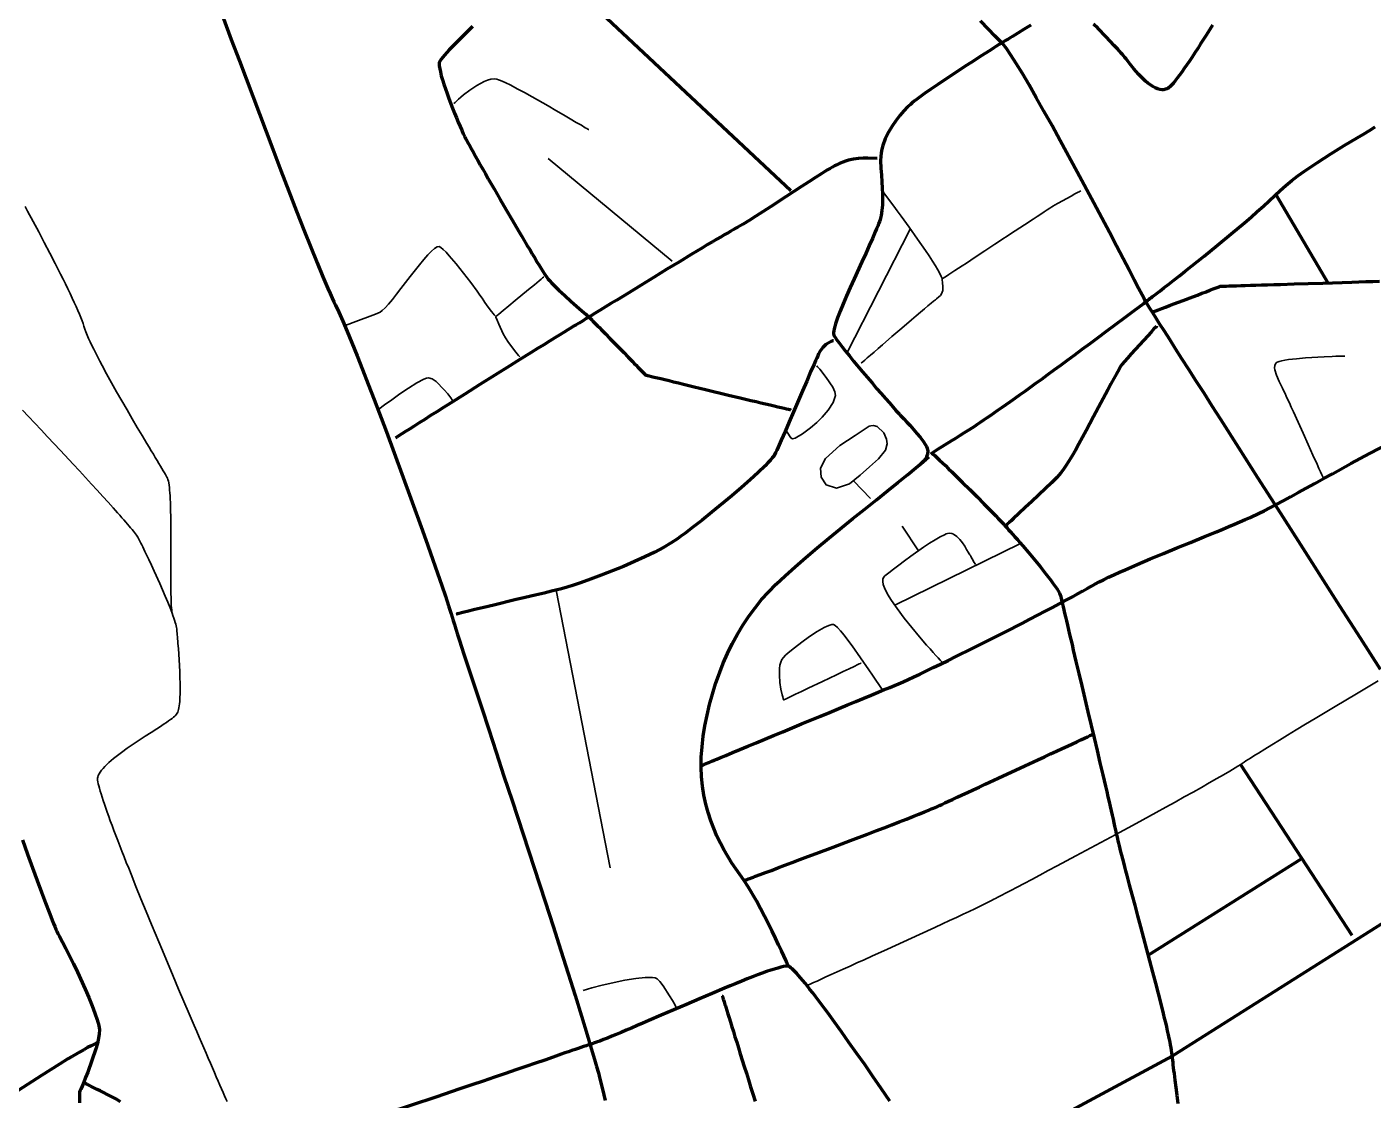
# Model space of a CAD drawing. Header units: inches. Extents: x 23 to 178, y 8 to 179.
# Drawn here: x 74.72 to 95.84, y 124.79 to 141.63 of the extents above; entities that cross this region are included whole.
import ezdxf

# ---------------------------------------------------------------- set-up
doc = ezdxf.new("R2010")
doc.units = ezdxf.units.IN
doc.header["$MEASUREMENT"] = 0
for name, color, linetype in [('Routes 2', 7, 'Continuous'), ('Routes 3', 7, 'Continuous'), ('Routes 4', 7, 'Continuous')]:
    doc.layers.add(name, color=color, linetype=linetype)

msp = doc.modelspace()

# ---------------------------------------------------------------- linework, layer by layer
at = {"layer": 'Routes 2', "color": 7, "lineweight": 106, "true_color": 0xffffff}
for points in [[(77.803, 141.76), (77.924, 141.433), (78.05, 141.095), (78.573, 139.711), (78.702, 139.375), (78.828, 139.049), (78.949, 138.738), (79.064, 138.444), (79.171, 138.173), (79.271, 137.926), (79.36, 137.709), (79.439, 137.523), (79.474, 137.444), (79.505, 137.374), (79.533, 137.314), (79.558, 137.264), (79.611, 137.151), (79.672, 137.013), (79.741, 136.852), (79.816, 136.671), (79.897, 136.47), (79.983, 136.254), (80.072, 136.024), (80.165, 135.782), (80.357, 135.275), (80.743, 134.229), (80.923, 133.729), (81.007, 133.492), (81.086, 133.269), (81.159, 133.059), (81.225, 132.867), (81.283, 132.695), (81.333, 132.544), (81.373, 132.418), (81.405, 132.314), (81.424, 132.253), (81.447, 132.181), (81.473, 132.098), (81.504, 132.004), (81.537, 131.901), (81.574, 131.788), (81.656, 131.536), (81.749, 131.252), (81.852, 130.94), (81.962, 130.604), (82.08, 130.248), (82.202, 129.876), (82.329, 129.491), (82.847, 127.906), (82.972, 127.518), (83.094, 127.14), (83.209, 126.777), (83.318, 126.433), (83.418, 126.111), (83.509, 125.816), (83.588, 125.551), (83.623, 125.431), (83.655, 125.32), (83.683, 125.218), (83.708, 125.127), (83.748, 124.966), (83.792, 124.786)], [(95.956, 131.547), (95.641, 132.039), (95.318, 132.543), (94.665, 133.563), (94.344, 134.066), (94.031, 134.556), (93.731, 135.026), (93.447, 135.47), (93.313, 135.68), (93.185, 135.881), (93.062, 136.073), (92.947, 136.253), (92.839, 136.423), (92.739, 136.58), (92.646, 136.725), (92.563, 136.855), (92.489, 136.971), (92.425, 137.072), (92.371, 137.156), (92.329, 137.223), (92.297, 137.273), (92.277, 137.304), (92.27, 137.315), (92.268, 137.319), (92.261, 137.333), (92.249, 137.356), (92.212, 137.427), (92.159, 137.53), (92.091, 137.661), (92.009, 137.818), (91.916, 137.996), (91.812, 138.194), (91.7, 138.408), (91.58, 138.634), (91.455, 138.87), (91.194, 139.357), (90.93, 139.845), (90.8, 140.08), (90.674, 140.307), (90.554, 140.521), (90.44, 140.719), (90.335, 140.898), (90.239, 141.055), (90.155, 141.187), (90.084, 141.29), (90.028, 141.362), (89.978, 141.413), (89.944, 141.448), (89.903, 141.49), (89.802, 141.594), (89.677, 141.722)], [(74.647, 128.873), (74.728, 128.649), (74.806, 128.436), (74.879, 128.236), (74.947, 128.052), (75.009, 127.885), (75.065, 127.739), (75.09, 127.673), (75.114, 127.614), (75.135, 127.561), (75.154, 127.514), (75.171, 127.474), (75.185, 127.441), (75.198, 127.415), (75.207, 127.396), (75.227, 127.359), (75.273, 127.272), (75.326, 127.169), (75.384, 127.054), (75.446, 126.929), (75.509, 126.799), (75.632, 126.53), (75.689, 126.399), (75.74, 126.273), (75.784, 126.157), (75.819, 126.052), (75.843, 125.963), (75.854, 125.892), (75.852, 125.832), (75.841, 125.762), (75.823, 125.682), (75.799, 125.595), (75.738, 125.411), (75.672, 125.23), (75.639, 125.147), (75.609, 125.073), (75.584, 125.01), (75.563, 124.962), (75.549, 124.93), (75.544, 124.917), (75.543, 124.909), (75.543, 124.878), (75.542, 124.825), (75.541, 124.751)], [(88.257, 124.777), (88.122, 124.972), (87.99, 125.163), (87.861, 125.348), (87.735, 125.526), (87.614, 125.698), (87.498, 125.861), (87.386, 126.015), (87.333, 126.089), (87.281, 126.16), (87.23, 126.228), (87.181, 126.294), (87.134, 126.357), (87.089, 126.417), (87.045, 126.474), (87.003, 126.527), (86.963, 126.578), (86.926, 126.625), (86.89, 126.668), (86.856, 126.709), (86.825, 126.745), (86.796, 126.778), (86.769, 126.806), (86.745, 126.831), (86.723, 126.852), (86.704, 126.868), (86.688, 126.881), (86.674, 126.888), (86.651, 126.893), (86.624, 126.891), (86.589, 126.886), (86.547, 126.877), (86.5, 126.864), (86.446, 126.848), (86.387, 126.829), (86.322, 126.807), (86.253, 126.782), (86.179, 126.755), (86.101, 126.725), (86.019, 126.693), (85.933, 126.659), (85.845, 126.623), (85.753, 126.586), (85.66, 126.547), (85.466, 126.466), (85.268, 126.381), (85.066, 126.294), (84.865, 126.207), (84.667, 126.122), (84.476, 126.039), (84.383, 125.999), (84.293, 125.96), (84.205, 125.923), (84.121, 125.888), (84.041, 125.854), (83.964, 125.822), (83.892, 125.793), (83.825, 125.766), (83.762, 125.741), (83.705, 125.719), (83.654, 125.701), (83.608, 125.685), (83.584, 125.677), (83.556, 125.668), (83.525, 125.657), (83.49, 125.645), (83.452, 125.632), (83.41, 125.618), (83.366, 125.602), (83.318, 125.586), (83.268, 125.569), (83.215, 125.55), (83.159, 125.531), (83.1, 125.511), (82.976, 125.468), (82.841, 125.421), (82.698, 125.372), (82.547, 125.32), (82.389, 125.266), (82.224, 125.209), (82.053, 125.151), (81.876, 125.091), (81.696, 125.029), (81.511, 124.967), (81.135, 124.84), (80.368, 124.586)], [(76.186, 124.767), (76.112, 124.81), (76.04, 124.847), (75.975, 124.88), (75.917, 124.909), (75.866, 124.936), (75.82, 124.959), (75.78, 124.979), (75.746, 124.997), (75.716, 125.012), (75.691, 125.024), (75.67, 125.035), (75.653, 125.044), (75.639, 125.051), (75.629, 125.056), (75.621, 125.06), (75.611, 125.065), (75.608, 125.067), (75.607, 125.067)]]:
    msp.add_lwpolyline(points, dxfattribs=at)
at = {"layer": 'Routes 3', "color": 7, "lineweight": 70, "true_color": 0xffffff}
for points in [[(86.701, 139.056), (82.825, 142.692)], [(81.71, 141.633), (81.649, 141.575), (81.591, 141.518), (81.535, 141.462), (81.482, 141.41), (81.432, 141.359), (81.386, 141.311), (81.343, 141.267), (81.305, 141.225), (81.271, 141.187), (81.243, 141.153), (81.219, 141.123), (81.202, 141.098), (81.19, 141.077), (81.184, 141.062), (81.184, 141.048), (81.184, 141.032), (81.186, 141.014), (81.189, 140.994), (81.193, 140.971), (81.204, 140.921), (81.219, 140.863), (81.238, 140.799), (81.259, 140.731), (81.283, 140.658), (81.309, 140.583), (81.337, 140.506), (81.395, 140.351), (81.425, 140.275), (81.455, 140.202), (81.484, 140.132), (81.512, 140.066), (81.539, 140.006), (81.564, 139.952), (81.586, 139.906), (81.6, 139.879), (81.618, 139.845), (81.639, 139.806), (81.664, 139.761), (81.692, 139.711), (81.723, 139.656), (81.756, 139.596), (81.792, 139.532), (81.83, 139.465), (81.87, 139.394), (81.912, 139.321), (81.956, 139.245), (82.047, 139.087), (82.141, 138.923), (82.238, 138.757), (82.334, 138.592), (82.429, 138.431), (82.475, 138.353), (82.52, 138.277), (82.563, 138.204), (82.605, 138.134), (82.646, 138.067), (82.684, 138.003), (82.72, 137.944), (82.754, 137.889), (82.785, 137.839), (82.813, 137.795), (82.838, 137.756), (82.86, 137.723), (82.878, 137.697), (82.892, 137.677), (82.917, 137.648), (82.947, 137.614), (82.983, 137.578), (83.022, 137.539), (83.065, 137.497), (83.156, 137.412), (83.251, 137.326), (83.297, 137.285), (83.341, 137.246), (83.383, 137.209), (83.421, 137.176), (83.455, 137.146), (83.484, 137.122), (83.506, 137.102), (83.515, 137.095), (83.522, 137.089), (83.527, 137.085), (83.53, 137.082), (83.531, 137.082), (83.533, 137.079), (83.539, 137.073), (83.549, 137.063), (83.562, 137.049), (83.578, 137.033), (83.598, 137.013), (83.619, 136.991), (83.643, 136.966), (83.67, 136.939), (83.698, 136.91), (83.728, 136.879), (83.793, 136.813), (83.863, 136.742), (83.935, 136.668), (84.08, 136.519), (84.15, 136.447), (84.216, 136.38), (84.246, 136.349), (84.275, 136.319), (84.302, 136.292), (84.327, 136.266), (84.349, 136.243), (84.369, 136.223), (84.386, 136.205), (84.4, 136.191), (84.411, 136.18), (84.418, 136.172), (84.422, 136.169), (84.424, 136.168), (84.428, 136.167), (84.434, 136.165), (84.443, 136.163), (84.453, 136.161), (84.48, 136.154), (84.516, 136.146), (84.558, 136.135), (84.608, 136.123), (84.663, 136.11), (84.725, 136.095), (84.792, 136.079), (84.863, 136.061), (84.939, 136.043), (85.019, 136.024), (85.102, 136.004), (85.187, 135.983), (85.364, 135.94), (85.727, 135.852), (85.905, 135.81), (85.992, 135.789), (86.076, 135.769), (86.157, 135.749), (86.234, 135.731), (86.307, 135.713), (86.376, 135.697), (86.44, 135.682), (86.498, 135.668), (86.55, 135.656), (86.596, 135.646), (86.634, 135.637), (86.665, 135.63), (86.687, 135.625), (86.695, 135.624), (86.701, 135.623)], [(90.47, 141.656), (90.362, 141.59), (90.265, 141.531), (90.22, 141.504), (90.18, 141.479), (90.143, 141.457), (90.11, 141.437), (90.081, 141.42), (90.057, 141.406), (90.038, 141.394), (90.024, 141.386), (90.015, 141.381), (90.012, 141.379), (90.009, 141.377), (90.001, 141.372), (89.987, 141.363), (89.968, 141.351), (89.945, 141.336), (89.917, 141.319), (89.885, 141.298), (89.849, 141.276), (89.767, 141.223), (89.674, 141.164), (89.572, 141.098), (89.462, 141.027), (89.234, 140.877), (89.007, 140.725), (88.901, 140.652), (88.802, 140.583), (88.714, 140.519), (88.674, 140.49), (88.638, 140.462), (88.606, 140.437), (88.578, 140.413), (88.554, 140.392), (88.535, 140.374), (88.476, 140.309), (88.414, 140.236), (88.351, 140.156), (88.29, 140.069), (88.233, 139.975), (88.184, 139.874), (88.145, 139.767), (88.13, 139.711), (88.12, 139.653), (88.113, 139.594), (88.111, 139.534), (88.117, 139.413), (88.124, 139.3), (88.13, 139.195), (88.136, 139.097), (88.14, 139.004), (88.141, 138.916), (88.138, 138.831), (88.131, 138.749), (88.118, 138.668), (88.11, 138.628), (88.103, 138.603), (88.093, 138.574), (88.08, 138.54), (88.065, 138.502), (88.048, 138.46), (88.028, 138.413), (87.984, 138.311), (87.933, 138.197), (87.877, 138.074), (87.818, 137.945), (87.696, 137.676), (87.635, 137.542), (87.578, 137.411), (87.525, 137.286), (87.477, 137.169), (87.437, 137.063), (87.42, 137.015), (87.405, 136.97), (87.393, 136.929), (87.383, 136.892), (87.377, 136.86), (87.373, 136.833), (87.373, 136.811), (87.377, 136.794), (87.383, 136.78), (87.393, 136.764), (87.406, 136.745), (87.421, 136.723), (87.459, 136.671), (87.506, 136.61), (87.56, 136.542), (87.621, 136.467), (87.687, 136.386), (87.829, 136.216), (87.976, 136.043), (88.049, 135.958), (88.119, 135.877), (88.186, 135.8), (88.248, 135.729), (88.303, 135.666), (88.352, 135.611), (88.392, 135.566), (88.4, 135.557), (88.406, 135.55), (88.411, 135.545), (88.423, 135.533), (88.438, 135.517), (88.475, 135.478), (88.521, 135.429), (88.573, 135.374), (88.681, 135.252), (88.733, 135.19), (88.779, 135.129), (88.817, 135.073), (88.832, 135.045), (88.842, 135.019), (88.851, 134.97), (88.847, 134.925), (88.833, 134.884), (88.812, 134.848), (88.786, 134.816), (88.758, 134.788), (88.731, 134.765), (88.707, 134.746)], [(88.897, 134.931), (89.009, 135.002), (89.117, 135.07), (89.23, 135.139), (89.291, 135.177), (89.356, 135.218), (89.426, 135.263), (89.503, 135.312), (89.587, 135.367), (89.632, 135.397), (89.679, 135.429), (89.728, 135.462), (89.78, 135.497), (89.834, 135.534), (89.892, 135.574), (89.952, 135.615), (90.014, 135.659), (90.08, 135.705), (90.15, 135.754), (90.222, 135.805), (90.298, 135.859), (90.378, 135.916), (90.461, 135.976), (90.548, 136.039), (90.639, 136.104), (90.734, 136.174), (90.833, 136.246), (90.937, 136.322), (91.045, 136.401), (91.157, 136.484), (91.275, 136.571), (91.397, 136.662), (91.524, 136.756), (91.656, 136.855), (91.794, 136.957), (91.937, 137.064), (92.085, 137.176), (92.239, 137.291), (92.258, 137.306), (92.268, 137.314), (92.27, 137.315), (92.27, 137.315), (92.27, 137.315), (92.271, 137.316), (92.275, 137.319), (92.282, 137.324), (92.291, 137.331), (92.304, 137.341), (92.319, 137.352), (92.336, 137.365), (92.356, 137.38), (92.378, 137.398), (92.403, 137.416), (92.43, 137.437), (92.49, 137.483), (92.557, 137.535), (92.632, 137.593), (92.713, 137.656), (92.8, 137.724), (92.891, 137.796), (92.987, 137.872), (93.086, 137.951), (93.188, 138.033), (93.398, 138.204), (93.61, 138.38), (93.82, 138.557), (93.922, 138.645), (94.021, 138.733), (94.117, 138.818), (94.208, 138.902), (94.295, 138.984), (94.379, 139.063), (94.468, 139.14), (94.562, 139.216), (94.659, 139.29), (94.759, 139.363), (94.965, 139.503), (95.176, 139.638), (95.385, 139.766), (95.588, 139.889), (95.686, 139.947), (95.78, 140.005), (95.87, 140.06)], [(88.056, 139.564), (87.908, 139.568), (87.837, 139.568), (87.764, 139.565), (87.688, 139.555), (87.606, 139.536), (87.562, 139.523), (87.516, 139.506), (87.467, 139.485), (87.416, 139.461), (87.387, 139.446), (87.355, 139.428), (87.319, 139.407), (87.279, 139.384), (87.236, 139.358), (87.191, 139.33), (87.092, 139.267), (86.984, 139.198), (86.869, 139.124), (86.628, 138.967), (86.384, 138.807), (86.266, 138.731), (86.154, 138.659), (86.049, 138.593), (85.953, 138.534), (85.909, 138.508), (85.869, 138.484), (85.831, 138.463), (85.798, 138.445), (85.762, 138.425), (85.718, 138.4), (85.666, 138.371), (85.608, 138.337), (85.543, 138.299), (85.472, 138.257), (85.396, 138.212), (85.315, 138.163), (85.23, 138.112), (85.141, 138.058), (84.954, 137.944), (84.758, 137.825), (84.557, 137.702), (84.356, 137.579), (84.159, 137.458), (83.97, 137.342), (83.88, 137.287), (83.794, 137.234), (83.711, 137.184), (83.634, 137.136), (83.561, 137.092), (83.494, 137.051), (83.434, 137.014), (83.38, 136.982), (83.334, 136.954), (83.295, 136.931), (83.256, 136.907), (83.205, 136.877), (83.146, 136.84), (83.077, 136.798), (83, 136.751), (82.916, 136.698), (82.825, 136.642), (82.728, 136.582), (82.626, 136.518), (82.519, 136.451), (82.408, 136.382), (82.295, 136.311), (82.061, 136.165), (81.824, 136.016), (81.59, 135.869), (81.363, 135.726), (81.255, 135.658), (81.151, 135.592), (81.051, 135.53), (80.958, 135.471), (80.871, 135.416), (80.791, 135.365), (80.719, 135.319), (80.655, 135.279), (80.601, 135.244), (80.557, 135.216), (80.523, 135.194), (80.511, 135.186), (80.501, 135.18)], [(94.311, 139), (95.129, 137.613)], [(92.374, 137.153), (92.375, 137.153), (92.38, 137.155), (92.389, 137.158), (92.4, 137.163), (92.414, 137.168), (92.431, 137.175), (92.472, 137.19), (92.522, 137.209), (92.58, 137.231), (92.644, 137.256), (92.712, 137.282), (92.858, 137.338), (93.008, 137.395), (93.081, 137.422), (93.151, 137.449), (93.216, 137.474), (93.276, 137.497), (93.329, 137.517), (93.373, 137.534), (93.392, 137.541), (93.408, 137.547), (93.421, 137.552), (93.431, 137.556), (93.439, 137.559), (93.443, 137.56), (93.444, 137.561), (93.452, 137.561), (93.471, 137.561), (93.498, 137.562), (93.535, 137.563), (93.58, 137.565), (93.632, 137.566), (93.693, 137.568), (93.76, 137.57), (93.833, 137.572), (93.913, 137.575), (93.998, 137.577), (94.088, 137.58), (94.183, 137.583), (94.282, 137.586), (94.384, 137.589), (94.598, 137.596), (94.821, 137.603), (95.049, 137.61), (95.505, 137.625), (95.725, 137.632), (95.832, 137.635), (95.936, 137.639)], [(92.439, 136.931), (92.437, 136.928), (92.429, 136.92), (92.4, 136.889), (92.357, 136.841), (92.302, 136.782), (92.174, 136.641), (92.042, 136.497), (91.985, 136.433), (91.937, 136.38), (91.9, 136.337), (91.876, 136.3), (91.846, 136.25), (91.81, 136.187), (91.769, 136.112), (91.724, 136.028), (91.675, 135.936), (91.568, 135.733), (91.453, 135.516), (91.336, 135.296), (91.221, 135.086), (91.166, 134.988), (91.114, 134.897), (91.064, 134.814), (91.019, 134.741), (90.977, 134.679), (90.941, 134.631), (90.876, 134.56), (90.794, 134.478), (90.698, 134.385), (90.486, 134.184), (90.38, 134.086), (90.282, 133.995), (90.197, 133.916), (90.16, 133.882), (90.129, 133.854), (90.104, 133.83), (90.085, 133.813), (90.073, 133.802), (90.069, 133.798)], [(87.373, 136.704), (87.363, 136.702), (87.337, 136.692), (87.298, 136.674), (87.253, 136.644), (87.205, 136.599), (87.16, 136.537), (87.139, 136.498), (87.125, 136.47), (87.109, 136.433), (87.089, 136.388), (87.066, 136.337), (87.013, 136.215), (86.952, 136.073), (86.886, 135.918), (86.746, 135.591), (86.677, 135.431), (86.612, 135.281), (86.553, 135.147), (86.503, 135.035), (86.482, 134.989), (86.464, 134.951), (86.434, 134.896), (86.411, 134.866), (86.381, 134.829), (86.343, 134.788), (86.298, 134.743), (86.192, 134.64), (86.066, 134.525), (85.926, 134.401), (85.775, 134.272), (85.463, 134.014), (85.311, 133.892), (85.167, 133.78), (85.037, 133.681), (84.978, 133.638), (84.924, 133.599), (84.825, 133.532), (84.706, 133.463), (84.567, 133.39), (84.413, 133.315), (84.248, 133.239), (84.076, 133.165), (83.728, 133.025), (83.561, 132.962), (83.405, 132.906), (83.263, 132.859), (83.14, 132.821), (83.086, 132.806), (83.039, 132.795), (82.948, 132.774), (82.83, 132.747), (82.69, 132.714), (82.536, 132.678), (82.372, 132.639), (82.042, 132.559), (81.886, 132.521), (81.746, 132.487), (81.626, 132.457), (81.576, 132.445), (81.533, 132.434), (81.499, 132.426), (81.473, 132.42), (81.457, 132.416), (81.452, 132.414)], [(85.296, 130.039), (85.298, 130.04), (85.305, 130.043), (85.316, 130.047), (85.331, 130.054), (85.35, 130.062), (85.373, 130.071), (85.4, 130.082), (85.431, 130.095), (85.465, 130.109), (85.502, 130.125), (85.542, 130.141), (85.586, 130.159), (85.681, 130.199), (85.787, 130.243), (85.902, 130.291), (86.026, 130.342), (86.156, 130.396), (86.292, 130.452), (86.432, 130.511), (86.577, 130.571), (86.871, 130.693), (87.166, 130.815), (87.311, 130.875), (87.453, 130.934), (87.59, 130.991), (87.721, 131.045), (87.846, 131.097), (87.963, 131.146), (88.07, 131.19), (88.168, 131.231), (88.213, 131.249), (88.254, 131.267), (88.293, 131.283), (88.328, 131.297), (88.392, 131.324), (88.463, 131.355), (88.543, 131.391), (88.631, 131.431), (88.727, 131.476), (88.83, 131.524), (88.938, 131.576), (89.052, 131.631), (89.17, 131.689), (89.293, 131.749), (89.546, 131.875), (90.069, 132.139), (90.326, 132.271), (90.452, 132.336), (90.574, 132.4), (90.692, 132.461), (90.806, 132.521), (90.914, 132.579), (91.016, 132.633), (91.112, 132.684), (91.199, 132.732), (91.279, 132.776), (91.35, 132.816), (91.411, 132.851), (91.471, 132.884), (91.538, 132.92), (91.61, 132.956), (91.688, 132.994), (91.77, 133.032), (91.857, 133.072), (91.947, 133.113), (92.138, 133.196), (92.34, 133.282), (92.548, 133.368), (92.76, 133.456), (92.972, 133.542), (93.18, 133.627), (93.381, 133.709), (93.478, 133.749), (93.572, 133.788), (93.662, 133.826), (93.748, 133.863), (93.83, 133.899), (93.907, 133.933), (94.048, 133.999), (94.128, 134.038), (94.218, 134.084), (94.317, 134.136), (94.425, 134.194), (94.54, 134.256), (94.662, 134.323), (94.79, 134.393), (94.923, 134.466), (95.06, 134.542), (95.201, 134.619), (95.49, 134.777), (95.782, 134.935), (96.072, 135.089)], [(86.663, 126.892), (86.658, 126.903), (86.644, 126.935), (86.622, 126.986), (86.592, 127.053), (86.555, 127.135), (86.511, 127.228), (86.463, 127.331), (86.409, 127.442), (86.291, 127.678), (86.163, 127.916), (86.031, 128.14), (85.966, 128.241), (85.901, 128.332), (85.775, 128.511), (85.654, 128.712), (85.543, 128.933), (85.492, 129.052), (85.446, 129.175), (85.405, 129.303), (85.37, 129.436), (85.34, 129.574), (85.318, 129.717), (85.303, 129.864), (85.296, 130.017), (85.298, 130.174), (85.309, 130.335), (85.328, 130.5), (85.353, 130.665), (85.424, 130.996), (85.52, 131.324), (85.64, 131.644), (85.709, 131.8), (85.784, 131.952), (85.865, 132.101), (85.951, 132.244), (86.044, 132.383), (86.141, 132.516), (86.244, 132.643), (86.353, 132.762), (86.474, 132.884), (86.614, 133.016), (86.769, 133.156), (86.937, 133.303), (87.114, 133.454), (87.298, 133.607), (87.675, 133.915), (87.862, 134.065), (88.044, 134.211), (88.218, 134.35), (88.382, 134.481), (88.532, 134.602), (88.665, 134.711), (88.779, 134.806), (88.828, 134.847), (88.871, 134.885)], [(88.93, 134.931), (88.961, 134.903), (88.997, 134.87), (89.037, 134.832), (89.081, 134.791), (89.128, 134.745), (89.178, 134.697), (89.23, 134.646), (89.284, 134.593), (89.396, 134.483), (89.511, 134.369), (89.624, 134.255), (89.732, 134.146), (89.783, 134.095), (89.832, 134.045), (89.877, 133.999), (89.919, 133.956), (89.957, 133.916), (89.991, 133.882), (90.02, 133.851), (90.043, 133.826), (90.061, 133.807), (90.075, 133.791), (90.095, 133.768), (90.12, 133.74), (90.149, 133.708), (90.181, 133.671), (90.217, 133.63), (90.256, 133.585), (90.297, 133.538), (90.34, 133.488), (90.43, 133.383), (90.614, 133.162), (90.7, 133.053), (90.741, 133.001), (90.779, 132.951), (90.814, 132.903), (90.846, 132.858), (90.874, 132.816), (90.897, 132.779), (90.916, 132.745), (90.93, 132.716), (90.938, 132.692), (90.94, 132.681), (90.944, 132.664), (90.949, 132.64), (90.956, 132.61), (90.964, 132.573), (90.974, 132.531), (90.985, 132.484), (90.998, 132.431), (91.011, 132.373), (91.026, 132.31), (91.041, 132.244), (91.058, 132.172), (91.076, 132.097), (91.095, 132.019), (91.114, 131.937), (91.134, 131.851), (91.176, 131.672), (91.221, 131.484), (91.267, 131.289), (91.315, 131.088), (91.363, 130.885), (91.459, 130.476), (91.506, 130.276), (91.552, 130.081), (91.596, 129.894), (91.638, 129.716), (91.658, 129.632), (91.677, 129.55), (91.695, 129.472), (91.712, 129.398), (91.728, 129.328), (91.744, 129.262), (91.758, 129.2), (91.771, 129.143), (91.782, 129.091), (91.793, 129.045), (91.802, 129.004), (91.809, 128.969), (91.816, 128.94), (91.82, 128.916), (91.826, 128.89), (91.833, 128.858), (91.842, 128.822), (91.852, 128.781), (91.863, 128.736), (91.876, 128.687), (91.889, 128.634), (91.904, 128.578), (91.92, 128.518), (91.937, 128.454), (91.954, 128.388), (91.973, 128.318), (92.012, 128.171), (92.054, 128.016), (92.097, 127.852), (92.143, 127.683), (92.19, 127.509), (92.284, 127.154), (92.377, 126.801), (92.422, 126.629), (92.465, 126.462), (92.506, 126.302), (92.543, 126.15), (92.561, 126.078), (92.578, 126.009), (92.594, 125.942), (92.608, 125.878), (92.622, 125.818), (92.634, 125.761), (92.646, 125.708), (92.656, 125.659), (92.664, 125.614), (92.672, 125.573), (92.677, 125.536), (92.682, 125.505), (92.687, 125.45), (92.69, 125.418), (92.694, 125.382), (92.698, 125.343), (92.703, 125.301), (92.708, 125.256), (92.714, 125.207), (92.726, 125.103), (92.741, 124.989), (92.756, 124.867), (92.772, 124.738)], [(85.969, 128.236), (85.971, 128.236), (85.977, 128.239), (85.986, 128.242), (86, 128.247), (86.016, 128.253), (86.036, 128.261), (86.06, 128.269), (86.086, 128.279), (86.116, 128.29), (86.148, 128.303), (86.221, 128.33), (86.305, 128.361), (86.398, 128.396), (86.499, 128.434), (86.608, 128.475), (86.723, 128.518), (86.845, 128.564), (86.97, 128.611), (87.1, 128.66), (87.367, 128.761), (87.639, 128.864), (87.907, 128.966), (88.038, 129.016), (88.165, 129.065), (88.287, 129.112), (88.404, 129.158), (88.515, 129.201), (88.618, 129.242), (88.713, 129.28), (88.8, 129.314), (88.876, 129.345), (88.909, 129.359), (88.941, 129.372), (88.969, 129.384), (88.994, 129.395), (89.015, 129.405), (89.034, 129.413), (89.072, 129.431), (89.12, 129.454), (89.176, 129.48), (89.24, 129.51), (89.311, 129.543), (89.389, 129.58), (89.473, 129.618), (89.562, 129.66), (89.655, 129.703), (89.752, 129.748), (89.954, 129.842), (90.374, 130.037), (90.58, 130.132), (90.68, 130.179), (90.777, 130.223), (90.87, 130.267), (90.958, 130.308), (91.042, 130.346), (91.119, 130.382), (91.19, 130.415), (91.254, 130.444), (91.31, 130.47), (91.357, 130.492), (91.395, 130.51), (91.423, 130.522), (91.433, 130.527), (91.44, 130.53), (91.444, 130.532), (91.446, 130.533)], [(93.757, 130.057), (95.506, 127.382)], [(97.796, 128.708), (92.684, 125.483), (89.184, 123.6)], [(92.308, 127.066), (94.721, 128.583)], [(85.628, 126.42), (85.629, 126.42), (85.63, 126.417), (85.631, 126.412), (85.633, 126.406), (85.636, 126.397), (85.639, 126.388), (85.642, 126.376), (85.646, 126.363), (85.651, 126.348), (85.656, 126.331), (85.662, 126.313), (85.668, 126.293), (85.675, 126.272), (85.682, 126.249), (85.698, 126.199), (85.715, 126.143), (85.734, 126.081), (85.755, 126.015), (85.777, 125.943), (85.801, 125.867), (85.826, 125.786), (85.853, 125.7), (85.881, 125.611), (85.91, 125.517), (85.941, 125.42), (85.972, 125.32), (86.005, 125.216), (86.038, 125.11), (86.072, 125), (86.107, 124.888), (86.143, 124.774)], [(75.826, 125.697), (75.776, 125.672), (75.723, 125.645), (75.668, 125.615), (75.611, 125.583), (75.551, 125.549), (75.49, 125.514), (75.426, 125.476), (75.361, 125.437), (75.226, 125.355), (75.087, 125.268), (74.944, 125.177), (74.798, 125.084), (74.505, 124.894)]]:
    msp.add_lwpolyline(points, dxfattribs=at)
at = {"layer": 'Routes 4', "color": 7, "lineweight": 70, "true_color": 0xffffff}
msp.add_lwpolyline([(93.319, 141.653), (93.225, 141.505), (93.132, 141.36), (93.086, 141.29), (93.042, 141.221), (92.998, 141.155), (92.955, 141.091), (92.913, 141.031), (92.874, 140.973), (92.836, 140.919), (92.799, 140.87), (92.765, 140.824), (92.733, 140.783), (92.704, 140.748), (92.678, 140.718), (92.654, 140.693), (92.643, 140.683), (92.633, 140.675), (92.624, 140.668), (92.616, 140.663), (92.599, 140.655), (92.583, 140.649), (92.565, 140.645), (92.548, 140.643), (92.53, 140.642), (92.494, 140.646), (92.457, 140.656), (92.42, 140.671), (92.381, 140.692), (92.343, 140.717), (92.305, 140.745), (92.267, 140.778), (92.229, 140.813), (92.191, 140.85), (92.155, 140.889), (92.084, 140.969), (92.019, 141.05), (91.989, 141.089), (91.961, 141.127), (91.944, 141.148), (91.926, 141.171), (91.905, 141.195), (91.882, 141.221), (91.858, 141.248), (91.832, 141.277), (91.776, 141.338), (91.715, 141.403), (91.651, 141.47), (91.518, 141.606), (91.452, 141.673)], dxfattribs=at)
at = {"layer": 'Routes 4', "color": 7, "lineweight": 35, "true_color": 0xffffff}
for points in [[(81.414, 140.425), (81.419, 140.43), (81.434, 140.443), (81.457, 140.465), (81.488, 140.492), (81.525, 140.525), (81.569, 140.56), (81.668, 140.636), (81.778, 140.71), (81.89, 140.77), (81.945, 140.792), (81.997, 140.806), (82.046, 140.811), (82.091, 140.806), (82.115, 140.799), (82.145, 140.788), (82.218, 140.756), (82.308, 140.712), (82.411, 140.659), (82.525, 140.598), (82.646, 140.531), (82.896, 140.39), (83.018, 140.319), (83.135, 140.251), (83.242, 140.187), (83.337, 140.131), (83.417, 140.084), (83.478, 140.047), (83.5, 140.034), (83.517, 140.024), (83.527, 140.018), (83.531, 140.016)], [(82.896, 139.564), (84.843, 137.955)], [(88.138, 139.056), (88.144, 139.048), (88.16, 139.026), (88.187, 138.99), (88.223, 138.942), (88.266, 138.884), (88.316, 138.816), (88.371, 138.741), (88.431, 138.66), (88.558, 138.484), (88.689, 138.3), (88.813, 138.12), (88.871, 138.035), (88.924, 137.955), (88.97, 137.881), (89.01, 137.816), (89.041, 137.76), (89.063, 137.714), (89.075, 137.681), (89.078, 137.659), (89.082, 137.619), (89.088, 137.551), (89.085, 137.494), (89.066, 137.442), (89.048, 137.417), (89.023, 137.391), (88.99, 137.363), (88.97, 137.348), (88.941, 137.325), (88.902, 137.293), (88.853, 137.253), (88.797, 137.206), (88.735, 137.153), (88.667, 137.096), (88.595, 137.034), (88.442, 136.903), (88.288, 136.77), (88.14, 136.642), (88.071, 136.582), (88.008, 136.528), (87.951, 136.478), (87.902, 136.436), (87.862, 136.401), (87.832, 136.375), (87.813, 136.358), (87.806, 136.352)], [(89.076, 137.673), (89.081, 137.676), (89.094, 137.685), (89.116, 137.7), (89.146, 137.719), (89.183, 137.744), (89.227, 137.773), (89.277, 137.806), (89.332, 137.842), (89.392, 137.882), (89.457, 137.924), (89.597, 138.017), (89.748, 138.116), (89.905, 138.22), (90.22, 138.427), (90.368, 138.524), (90.505, 138.614), (90.567, 138.654), (90.625, 138.692), (90.677, 138.726), (90.724, 138.756), (90.764, 138.782), (90.797, 138.803), (90.823, 138.819), (90.84, 138.83), (90.898, 138.864), (90.964, 138.901), (91.1, 138.975), (91.16, 139.007), (91.209, 139.033), (91.228, 139.043), (91.242, 139.05), (91.251, 139.055), (91.254, 139.056)], [(74.688, 138.811), (74.729, 138.735), (74.815, 138.577), (74.902, 138.413), (74.989, 138.247), (75.077, 138.08), (75.162, 137.914), (75.245, 137.751), (75.284, 137.672), (75.322, 137.595), (75.359, 137.519), (75.394, 137.446), (75.428, 137.375), (75.459, 137.307), (75.488, 137.242), (75.516, 137.18), (75.54, 137.122), (75.562, 137.068), (75.582, 137.018), (75.598, 136.973), (75.611, 136.931), (75.626, 136.888), (75.644, 136.843), (75.664, 136.794), (75.686, 136.742), (75.711, 136.688), (75.737, 136.631), (75.766, 136.572), (75.796, 136.511), (75.828, 136.448), (75.861, 136.384), (75.896, 136.318), (75.968, 136.183), (76.045, 136.044), (76.125, 135.902), (76.288, 135.62), (76.369, 135.481), (76.449, 135.346), (76.526, 135.216), (76.563, 135.154), (76.6, 135.094), (76.635, 135.035), (76.669, 134.979), (76.701, 134.926), (76.732, 134.875), (76.761, 134.826), (76.788, 134.781), (76.813, 134.739), (76.836, 134.701), (76.857, 134.666), (76.875, 134.634), (76.891, 134.607), (76.904, 134.584), (76.914, 134.565), (76.922, 134.548), (76.929, 134.527), (76.936, 134.502), (76.942, 134.473), (76.947, 134.439), (76.952, 134.402), (76.956, 134.361), (76.96, 134.317), (76.963, 134.269), (76.966, 134.219), (76.968, 134.166), (76.97, 134.111), (76.972, 134.053), (76.975, 133.932), (76.976, 133.805), (76.976, 133.673), (76.976, 133.404), (76.975, 133.27), (76.975, 133.139), (76.975, 133.013), (76.975, 132.952), (76.975, 132.894), (76.975, 132.837), (76.976, 132.782), (76.977, 132.73), (76.978, 132.681), (76.979, 132.635), (76.981, 132.592), (76.983, 132.552), (76.986, 132.517), (76.989, 132.485), (76.992, 132.457), (76.996, 132.433), (77.001, 132.414)], [(88.577, 138.457), (87.58, 136.511)], [(79.702, 136.945), (79.706, 136.946), (79.719, 136.951), (79.766, 136.967), (79.835, 136.991), (79.919, 137.021), (80.103, 137.088), (80.187, 137.122), (80.257, 137.153), (80.292, 137.177), (80.337, 137.22), (80.39, 137.28), (80.451, 137.352), (80.516, 137.434), (80.586, 137.524), (80.731, 137.713), (80.875, 137.896), (80.942, 137.979), (81.006, 138.051), (81.063, 138.11), (81.113, 138.154), (81.153, 138.178), (81.184, 138.181), (81.213, 138.165), (81.25, 138.134), (81.293, 138.092), (81.342, 138.039), (81.452, 137.911), (81.568, 137.765), (81.681, 137.616), (81.781, 137.48), (81.824, 137.421), (81.859, 137.372), (81.886, 137.333), (81.903, 137.306), (81.956, 137.23), (82.008, 137.162), (82.03, 137.134), (82.047, 137.113), (82.059, 137.099), (82.063, 137.095)], [(82.825, 137.704), (82.82, 137.7), (82.806, 137.689), (82.785, 137.671), (82.756, 137.647), (82.68, 137.584), (82.587, 137.507), (82.378, 137.335), (82.278, 137.252), (82.19, 137.179), (82.122, 137.123), (82.097, 137.102), (82.081, 137.089), (82.073, 137.082), (82.073, 137.081), (82.076, 137.073), (82.094, 137.03), (82.122, 136.965), (82.191, 136.813), (82.225, 136.749), (82.274, 136.676), (82.389, 136.524), (82.432, 136.471), (82.444, 136.456), (82.449, 136.45)], [(95.393, 136.465), (95.387, 136.465), (95.368, 136.464), (95.338, 136.463), (95.299, 136.462), (95.251, 136.461), (95.196, 136.459), (95.068, 136.453), (94.779, 136.436), (94.636, 136.423), (94.508, 136.408), (94.453, 136.399), (94.404, 136.39), (94.365, 136.38), (94.334, 136.369), (94.315, 136.357), (94.306, 136.344), (94.295, 136.315), (94.292, 136.282), (94.296, 136.246), (94.322, 136.163), (94.365, 136.067), (94.417, 135.961), (94.444, 135.905), (94.457, 135.875), (94.475, 135.837), (94.497, 135.787), (94.524, 135.728), (94.554, 135.662), (94.587, 135.588), (94.661, 135.427), (94.739, 135.253), (94.818, 135.078), (94.893, 134.912), (94.96, 134.766), (94.988, 134.703), (95.013, 134.648), (95.033, 134.603), (95.048, 134.57), (95.058, 134.549), (95.061, 134.542)], [(87.108, 136.311), (87.121, 136.297), (87.155, 136.258), (87.259, 136.129), (87.361, 135.975), (87.393, 135.904), (87.404, 135.846), (87.369, 135.736), (87.29, 135.618), (87.195, 135.508), (87.108, 135.422), (87.01, 135.337), (86.887, 135.242), (86.772, 135.177), (86.729, 135.168), (86.701, 135.18), (86.644, 135.271), (86.63, 135.301), (86.626, 135.313)], [(81.406, 135.754), (81.396, 135.769), (81.366, 135.811), (81.321, 135.87), (81.266, 135.937), (81.139, 136.064), (81.076, 136.105), (81.019, 136.121), (80.987, 136.115), (80.944, 136.1), (80.835, 136.043), (80.706, 135.963), (80.57, 135.872), (80.44, 135.78), (80.33, 135.701), (80.287, 135.669), (80.254, 135.644), (80.234, 135.628), (80.226, 135.623)], [(74.649, 135.614), (74.744, 135.514), (74.842, 135.41), (74.941, 135.305), (75.042, 135.198), (75.244, 134.982), (75.444, 134.767), (75.542, 134.662), (75.638, 134.558), (75.731, 134.456), (75.822, 134.358), (75.908, 134.263), (75.991, 134.172), (76.068, 134.085), (76.105, 134.044), (76.141, 134.004), (76.175, 133.966), (76.208, 133.929), (76.239, 133.893), (76.268, 133.859), (76.296, 133.827), (76.321, 133.797), (76.345, 133.768), (76.368, 133.741), (76.388, 133.717), (76.406, 133.694), (76.422, 133.673), (76.436, 133.655), (76.447, 133.639), (76.456, 133.625), (76.463, 133.613), (76.468, 133.604), (76.479, 133.583), (76.491, 133.558), (76.504, 133.531), (76.519, 133.501), (76.534, 133.469), (76.551, 133.434), (76.569, 133.397), (76.588, 133.357), (76.607, 133.316), (76.628, 133.274), (76.67, 133.184), (76.713, 133.09), (76.802, 132.894), (76.845, 132.796), (76.887, 132.699), (76.926, 132.605), (76.963, 132.515), (76.979, 132.472), (76.995, 132.431), (77.009, 132.392), (77.022, 132.355), (77.034, 132.32), (77.044, 132.287), (77.052, 132.257), (77.059, 132.23), (77.064, 132.206), (77.067, 132.185), (77.069, 132.165), (77.071, 132.143), (77.073, 132.118), (77.075, 132.09), (77.078, 132.059), (77.081, 132.026), (77.084, 131.991), (77.087, 131.954), (77.093, 131.874), (77.1, 131.789), (77.106, 131.7), (77.116, 131.514), (77.119, 131.421), (77.122, 131.329), (77.122, 131.241), (77.121, 131.157), (77.119, 131.117), (77.117, 131.079), (77.115, 131.043), (77.111, 131.009), (77.107, 130.978), (77.102, 130.948), (77.097, 130.922), (77.09, 130.898), (77.083, 130.878), (77.075, 130.86), (77.066, 130.846), (77.054, 130.832), (77.038, 130.817), (77.019, 130.8), (76.995, 130.781), (76.969, 130.761), (76.939, 130.74), (76.906, 130.717), (76.871, 130.694), (76.834, 130.669), (76.795, 130.643), (76.753, 130.616), (76.666, 130.559), (76.574, 130.5), (76.48, 130.438), (76.292, 130.311), (76.202, 130.246), (76.117, 130.181), (76.077, 130.149), (76.039, 130.117), (76.003, 130.086), (75.97, 130.055), (75.94, 130.025), (75.912, 129.995), (75.888, 129.966), (75.867, 129.937), (75.85, 129.91), (75.837, 129.883), (75.829, 129.857), (75.826, 129.845), (75.825, 129.829), (75.827, 129.809), (75.83, 129.784), (75.836, 129.755), (75.844, 129.721), (75.854, 129.683), (75.866, 129.641), (75.88, 129.595), (75.896, 129.545), (75.913, 129.491), (75.933, 129.434), (75.954, 129.373), (75.976, 129.309), (76, 129.242), (76.026, 129.172), (76.053, 129.099), (76.082, 129.023), (76.111, 128.945), (76.142, 128.864), (76.175, 128.781), (76.208, 128.696), (76.242, 128.608), (76.277, 128.519), (76.314, 128.428), (76.351, 128.335), (76.427, 128.145), (76.507, 127.95), (76.588, 127.75), (76.672, 127.548), (76.842, 127.14), (77.013, 126.734), (77.097, 126.534), (77.181, 126.337), (77.262, 126.146), (77.342, 125.96), (77.381, 125.87), (77.419, 125.781), (77.456, 125.695), (77.492, 125.61), (77.528, 125.528), (77.562, 125.448), (77.595, 125.371), (77.628, 125.297), (77.659, 125.225), (77.689, 125.156), (77.717, 125.091), (77.744, 125.028), (77.77, 124.969), (77.795, 124.913), (77.817, 124.861), (77.838, 124.813), (77.858, 124.769)], [(87.688, 134.507), (87.954, 134.23)], [(88.447, 133.798), (88.707, 133.411)], [(89.088, 131.649), (89.083, 131.654), (89.069, 131.67), (89.046, 131.694), (89.015, 131.728), (88.978, 131.769), (88.934, 131.816), (88.886, 131.871), (88.833, 131.93), (88.719, 132.062), (88.599, 132.205), (88.48, 132.354), (88.369, 132.503), (88.318, 132.575), (88.272, 132.644), (88.232, 132.711), (88.198, 132.773), (88.172, 132.83), (88.153, 132.881), (88.144, 132.926), (88.145, 132.964), (88.156, 132.993), (88.178, 133.015), (88.238, 133.063), (88.312, 133.12), (88.396, 133.184), (88.488, 133.253), (88.585, 133.324), (88.783, 133.464), (88.878, 133.527), (88.966, 133.583), (89.045, 133.629), (89.111, 133.662), (89.139, 133.674), (89.162, 133.681), (89.197, 133.684), (89.226, 133.679), (89.254, 133.668), (89.307, 133.634), (89.354, 133.588), (89.395, 133.535), (89.431, 133.48), (89.461, 133.43), (89.485, 133.39), (89.502, 133.362), (89.513, 133.344), (89.519, 133.333), (89.522, 133.328), (89.524, 133.325), (89.532, 133.311), (89.547, 133.285), (89.581, 133.226), (89.593, 133.204), (89.598, 133.196)], [(90.308, 133.524), (88.333, 132.554)], [(83.869, 128.435), (83.023, 132.791)], [(88.143, 131.22), (88.141, 131.223), (88.136, 131.232), (88.114, 131.264), (88.081, 131.314), (88.038, 131.379), (87.986, 131.456), (87.928, 131.543), (87.798, 131.73), (87.664, 131.919), (87.599, 132.006), (87.539, 132.085), (87.484, 132.152), (87.437, 132.205), (87.399, 132.24), (87.373, 132.254), (87.348, 132.254), (87.314, 132.244), (87.273, 132.227), (87.226, 132.204), (87.117, 132.141), (86.997, 132.063), (86.874, 131.976), (86.759, 131.888), (86.66, 131.806), (86.62, 131.77), (86.588, 131.737), (86.563, 131.704), (86.545, 131.663), (86.532, 131.616), (86.524, 131.565), (86.522, 131.456), (86.531, 131.343), (86.548, 131.238), (86.567, 131.151), (86.575, 131.117), (86.582, 131.091), (86.586, 131.075), (86.588, 131.069), (86.591, 131.071), (86.602, 131.076), (86.618, 131.083), (86.64, 131.094), (86.7, 131.123), (86.778, 131.16), (86.87, 131.204), (86.973, 131.253), (87.197, 131.359), (87.421, 131.466), (87.524, 131.515), (87.616, 131.558), (87.694, 131.596), (87.754, 131.624), (87.776, 131.635), (87.793, 131.643), (87.803, 131.647), (87.806, 131.649)], [(86.955, 126.589), (86.956, 126.59), (86.961, 126.592), (86.97, 126.596), (86.982, 126.601), (86.996, 126.608), (87.014, 126.616), (87.059, 126.636), (87.114, 126.66), (87.179, 126.69), (87.254, 126.724), (87.337, 126.761), (87.428, 126.802), (87.526, 126.846), (87.631, 126.894), (87.74, 126.943), (87.855, 126.995), (87.973, 127.049), (88.218, 127.16), (88.719, 127.389), (88.962, 127.501), (89.08, 127.555), (89.193, 127.608), (89.302, 127.659), (89.405, 127.707), (89.501, 127.753), (89.591, 127.795), (89.673, 127.835), (89.745, 127.87), (89.809, 127.902), (89.862, 127.929), (89.887, 127.942), (89.916, 127.957), (89.948, 127.974), (89.983, 127.992), (90.021, 128.012), (90.062, 128.034), (90.153, 128.081), (90.253, 128.134), (90.363, 128.192), (90.482, 128.255), (90.609, 128.322), (90.742, 128.393), (90.882, 128.468), (91.027, 128.545), (91.176, 128.625), (91.329, 128.707), (91.485, 128.79), (91.802, 128.961), (92.12, 129.133), (92.432, 129.304), (92.584, 129.387), (92.732, 129.468), (92.875, 129.548), (93.013, 129.625), (93.144, 129.698), (93.268, 129.769), (93.384, 129.835), (93.491, 129.897), (93.588, 129.954), (93.675, 130.006), (93.714, 130.03), (93.75, 130.052), (93.783, 130.073), (93.813, 130.092), (93.843, 130.112), (93.876, 130.133), (93.912, 130.157), (93.952, 130.182), (93.995, 130.208), (94.04, 130.237), (94.139, 130.299), (94.249, 130.367), (94.369, 130.44), (94.497, 130.518), (94.633, 130.601), (94.777, 130.688), (94.927, 130.778), (95.083, 130.871), (95.243, 130.967), (95.408, 131.065), (95.576, 131.165), (95.918, 131.367)], [(83.446, 126.511), (83.58, 126.551), (83.742, 126.593), (84.098, 126.672), (84.269, 126.7), (84.418, 126.716), (84.534, 126.715), (84.575, 126.708), (84.603, 126.695), (84.649, 126.65), (84.699, 126.586), (84.801, 126.43), (84.846, 126.354), (84.882, 126.29), (84.906, 126.246), (84.915, 126.229)]]:
    msp.add_lwpolyline(points, dxfattribs=at)
msp.add_lwpolyline([(87.933, 135.365), (87.713, 135.219), (87.47, 135.059), (87.247, 134.855), (87.168, 134.704), (87.176, 134.567), (87.256, 134.446), (87.419, 134.393), (87.623, 134.458), (87.792, 134.595), (87.939, 134.729), (88.08, 134.854), (88.187, 134.986), (88.213, 135.085), (88.202, 135.159), (88.164, 135.262), (88.059, 135.358), (87.997, 135.375), (87.957, 135.369)], close=True, dxfattribs=at)

doc.saveas('drawing.dxf')
